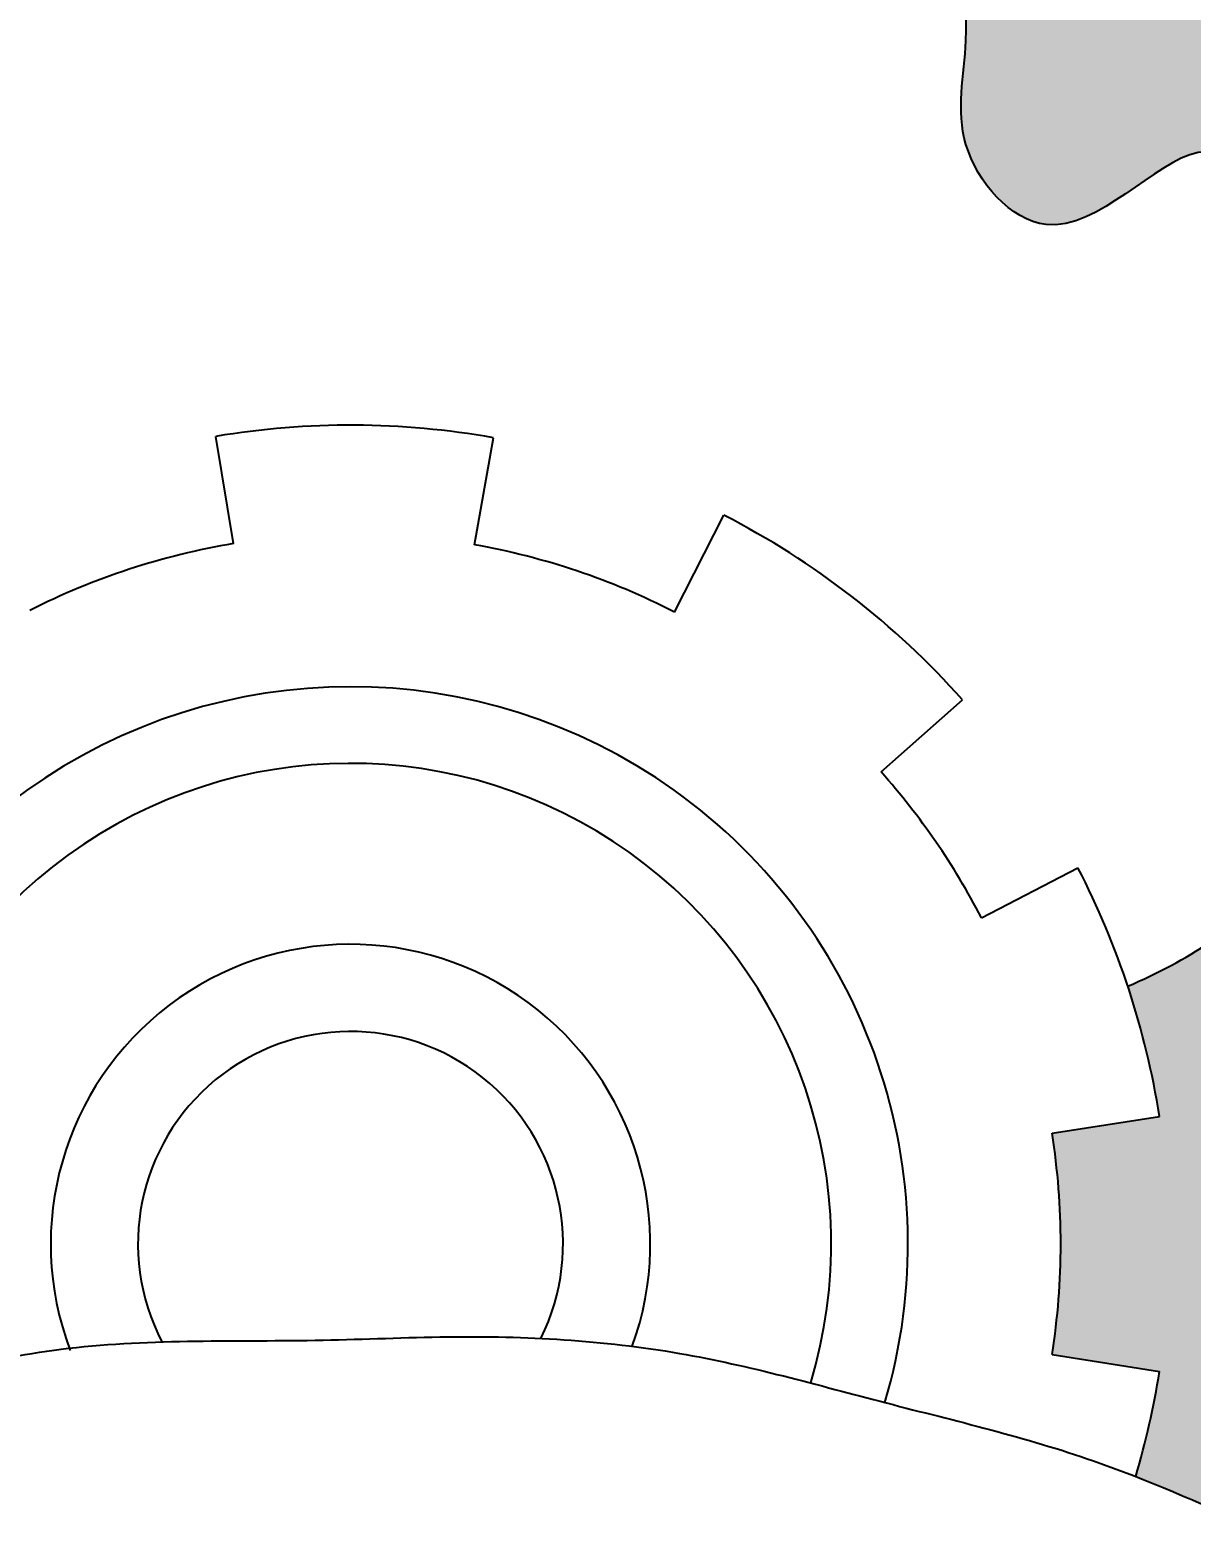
# Model space of a CAD drawing. Extents: x -79995 to 347433, y -157641 to 104789.
# Drawn here: x 3350.8 to 3511.7, y -18454.5 to -18248.5 of the extents above; entities that cross this region are included whole.
import ezdxf

# ---------------------------------------------------------------- set-up
doc = ezdxf.new("R2010")
doc.units = 0
doc.layers.get('DEFPOINTS').update_dxf_attribs({"linetype": 'CONTINUOUS'})
for name, color, linetype in [('DIM', 1, 'CONTINUOUS'), ('net cat', 4, 'CONTINUOUS'), ('quocquy', 7, 'CONTINUOUS')]:
    doc.layers.add(name, color=color, linetype=linetype)
doc.layers.add('NET-THAY', color=2, linetype='CONTINUOUS', lineweight=13)
doc.styles.add('HEL-CONDENSE', font='')
doc.styles.get('HEL-CONDENSE').set_extended_font_data('VNI-Helve-Condense')
doc.dimstyles.new('D100', dxfattribs={"dimtxt": 225, "dimasz": 1.199999999999999, "dimexe": 100, "dimexo": 0, "dimgap": 50, "dimtad": 1, "dimdec": 0, "dimzin": 13, "dimdsep": 46, "dimtxsty": 'HEL-CONDENSE', "dimblk": 'D50', "dimcen": 0, "dimclrd": 1, "dimclre": 1, "dimclrt": 7, "dimadec": 0, "dimazin": 0, "dimtfac": 1, "dimtdec": 0, "dimtmove": 0, "dimatfit": 3, "dimldrblk": 'D50', "dimfxl": 1, "dimtolj": 1, "dimtzin": 13, "dimarcsym": 0})

# ---------------------------------------------------------------- blocks, each defined once
blk = doc.blocks.new('A$C091321F2')
at = {"layer": 'net cat', "ltscale": 1000}
h = blk.add_hatch(dxfattribs=at)
h.set_pattern_fill('AR-SAND', color=8, scale=0.5, style=0)
h.set_pattern_definition([(37.50000000307983, (-739588.5249610189, 245510.5900171782), (-0.8367968739770807, 25.59571604341054), [0, -20.19151362409465, 0, -22.5826139216848, 0, -21.58632213102224]), (7.500000000825237, (-739588.5249610189, 245510.5900171782), (23.50952003588469, 37.48907942714687), [0, -10.89279024414875, 0, -18.19893004205339, 0, -6.974042534363522]), (327.4999999971103, (-739604.8641463851, 245510.5900171782), (41.36793726592042, 0.07516300771660865), [0, -6.64194527102322, 0, -23.9110029756836, 0, -31.21714277380914]), (317.4999999968236, (-739604.8641463851, 245510.5900171782), (39.93307219287158, 11.65893200392044), [0, -3.320972635573605, 0, -15.67499083990742, 0, -17.93325223209748])])
edge = h.paths.add_edge_path()
edge.add_line((1479.424293915275, 1912.584298583213), (1491.157351363683, 1832.54112715862))
edge.add_line((1491.157351363683, 1832.54112715862), (1434.480420609703, 1780.310320518736))
edge.add_ellipse((1332.922501826892, 1333.623207340541), major_axis=(0.01545829809151802, 458.0866596074285), ratio=0.9999999998891937, start_angle=290.9063491615584, end_angle=347.19301801537387, ccw=False)
edge.add_spline(control_points=[(1760.856513500912, 1497.073106579017), (1728.565262856893, 1506.345077700447), (1677.284309815615, 1521.069670467929), (1730.857761635678, 1472.467476730468), (1710.235557794571, 1422.446369426616), (1780.701067677699, 1398.68677934492), (1774.49034042866, 1315.919290408376), (1712.598887948319, 1296.333828334988), (1680.402015891392, 1351.634599320125), (1605.625386212254, 1351.250292893848), (1541.394570642151, 1414.773790587962), (1490.755167512922, 1365.595190347172), (1500.188279477181, 1326.971668045269), (1491.56270279875, 1292.543802841799), (1523.236757302191, 1256.461090202734), (1574.722605468705, 1320.471287560766), (1599.140320472885, 1220.720901297289), (1593.204249694012, 1162.471839534468), (1594.154678959632, 1089.214197842928), (1558.444574211026, 1067.153661052464), (1541.819890628336, 1060.083676468697)], knot_values=[31.35917098536197, 31.35917098536197, 31.35917098536197, 31.35917098536197, 91.31393705158324, 126.5718828479503, 171.2503017763766, 216.3016339547807, 297.0346343582473, 327.8977468598653, 374.5644754556992, 447.0032408458138, 534.832427372437, 570.7923713337436, 613.204751165103, 640.7374832471683, 670.7024493781576, 715.2615268100988, 788.2127223890503, 843.2781865531807, 916.403395082504, 965.4640353911252, 965.4640353911252, 965.4640353911252, 965.4640353911252], degree=3, periodic=0)
edge.add_ellipse((1326.504324960755, 988.6352855754085), major_axis=(-20.10978790602587, 225.9673910681832), ratio=0.9999999998368856, start_angle=273.87918905518825, end_angle=283.2718524870346, ccw=False)
edge.add_line((1550.593520430615, 1023.986351367552), (1520.847814940382, 1019.293834222248))
edge.add_ellipse((1326.504324960755, 988.6352855751757), major_axis=(-0.1641011233025506, 196.7468215250305), ratio=0.9999999999102908, start_angle=260.98742755472483, end_angle=278.91699479348654, ccw=False)
edge.add_line((1520.847814940615, 957.9767369281035), (1550.593520430848, 953.2842197827995))
edge.add_ellipse((1326.504324960522, 988.6352855739533), major_axis=(-160.4145650876653, 160.4145650876653), ratio=0.999999999994376, start_angle=208.4955300917144, end_angle=216.0352163803095, ccw=False)
edge.add_spline(control_points=[(1544.01757758623, 924.1864662527805), (1554.773084569722, 919.965678163222), (1573.633524558507, 911.614951133437), (1608.42257363419, 897.0112355278688), (1650.490153761581, 891.5468603458139), (1682.386377244489, 923.8585711605265), (1671.44015521137, 960.3777614672435), (1631.727945378749, 961.1193715866539), (1625.016270878259, 923.3905199391884), (1581.180218408816, 930.9506754809408), (1569.501239578007, 971.6847985471832), (1609.227361453697, 1002.939448983001), (1656.51938548917, 1001.323416472995), (1696.61446003709, 984.2178614072618), (1727.105335782282, 969.6836953613092), (1750.625414932147, 954.426150685933), (1767.318085885607, 942.9850398522103), (1776.213484688196, 935.6868486716412), (1779.422684747027, 932.9965383179951)], knot_values=[952.0387067102276, 952.0387067102276, 952.0387067102276, 952.0387067102276, 985.1331627996612, 1010.981144885713, 1061.420246663218, 1095.658358813123, 1121.305956230656, 1152.009054974344, 1175.715913979451, 1211.075055791907, 1238.792182848746, 1279.092468513129, 1331.770998680348, 1369.241383439698, 1403.560476084538, 1428.552775844805, 1449.548182754227, 1461.554230141668, 1461.554230141668, 1461.554230141668, 1461.554230141668], degree=3, periodic=0)
edge.add_ellipse((1333.295096408809, 1332.101207152125), major_axis=(0.04262011698460685, 598.5936518118754), ratio=0.9999999998889033, start_angle=228.188340833465, end_angle=345.8741942251395)
at = {"layer": 'NET-THAY'}
blk.add_circle((1332.922501825728, 1333.623207340541), 1000, dxfattribs=at)
at = {"layer": 'quocquy', "color": 8, "ltscale": 1000}
for p, q in [((1294.132214435842, 1182.700700245041), (1289.177423998248, 1212.403844256885)), ((1360.840795801487, 1182.36278873618), (1366.0962460835, 1212.014212897571)), ((1416.218270748621, 1163.737389047456), (1429.949652283685, 1190.538058322098)), ((1473.500856876373, 1119.407447410107), (1495.999760991894, 1139.423091940582)), ((1501.262117169099, 1079.018097916211), (1528.010087063769, 1092.851854413864)), ((1520.847814940615, 1019.293834222248), (1550.593520430615, 1023.986351367552)), ((1520.847814940615, 957.9767369281035), (1550.593520430615, 953.2842197827995))]:
    blk.add_line(p, q, dxfattribs=at)
for centre, major_axis, ratio, start_param, end_param in [((1332.922501826892, 1333.623207340599), (-0.706066361492921, 753.9702929335567), 0.9999999998885207, 4.711452516227371, 10.99463782340696), ((1332.922501826892, 1333.623207340599), (0.7217820834302653, 597.07384227064), 0.9999999998888961, 3.721358896337966, 8.83611387075716), ((1326.504324960755, 988.6352855751757), (-0.4519723215125935, 226.8600033308025), 0.999999999895171, -0.1774116105954073, 0.1632961344019981), ((1326.504324960755, 988.6352855751757), (6.566837960668405, 226.7653898398197), 0.9999999998862537, -0.8147908761276091, -0.4445298176669406), ((1326.504324960755, 988.6352855751757), (3.956092901527326, 196.7071123270195), 0.9999999998968991, 0.1853973076184576, 0.4887010788962121), ((1326.504324960755, 988.6352855751757), (0.22260187386253, 196.7467640380821), 0.9999999998857769, -0.4723490452341121, -0.1742879043811632), ((1326.504324960755, 988.6352855751757), (0.6055560399654943, 154.4058963412209), 0.999999999888433, 4.427747872018914, 8.147783659964354), ((1326.504324960755, 988.6352855751757), (1.357999066857902, 133.1581955679607), 0.999999999888578, 4.429098440014996, 8.167948229422388), ((1326.504324960755, 988.6352855751757), (-16.96519849161849, 196.0140830458674), 0.9999999998800169, -1.17982801148108, -0.9300772794403441), ((1326.504324960755, 988.6352855751757), (19.96643618265593, 225.9801026952922), 0.9999999999067927, -1.326205339698809, -1.005366252146322), ((1326.504324960755, 988.6352855751757), (1.166804978892099, 83.0320214027108), 0.999999999889658, 4.37799705838481, 8.231033721390952), ((1326.504324960755, 988.6352855751757), (1.37343199142112, 58.859379686397), 0.9999999998874165, 4.275062683388114, 8.356250214435113), ((1326.504324960755, 988.6352855751757), (-0.1299490748220346, 196.7468470508358), 0.9999999998867024, 4.555263500895604, 4.868193482608949), ((1326.504324960755, 988.6352855751757), (-160.4145650852188, 160.4145650852188), 0.9999999999729852, 3.638933475779607, 3.770525826125717)]:
    blk.add_ellipse(centre, major_axis=major_axis, ratio=ratio, start_param=start_param, end_param=end_param, dxfattribs=at)
for points, knots in [([(1541.819890628336, 1060.083676468581), (1558.444574211026, 1067.153661052405), (1594.154678959399, 1089.214197842928), (1593.204249694012, 1162.471839534468), (1599.140320472885, 1220.720901297289), (1574.722605468705, 1320.471287560766), (1523.236757302191, 1256.461090202734), (1491.56270279875, 1292.543802841799), (1500.188279477181, 1326.971668045269), (1490.755167512922, 1365.595190347172), (1541.394570642151, 1414.773790587962), (1605.625386212254, 1351.250292893848), (1680.402015891392, 1351.634599320125), (1712.598887948319, 1296.333828334988), (1774.49034042866, 1315.919290408376), (1780.701067677699, 1398.68677934492), (1710.235557794571, 1422.446369426616), (1730.857761635678, 1472.467476730468), (1677.284309815615, 1521.069670467929), (1728.565262856893, 1506.345077700447), (1760.856513500912, 1497.073106579017)], [31.35917098528909, 31.35917098528909, 31.35917098528909, 31.35917098528909, 80.41981129398306, 153.5450198233064, 208.6104839874368, 281.5616795663883, 326.1207569983296, 356.0857231293189, 383.6184552113841, 426.0308350427433, 461.9907790040501, 549.8199655306732, 622.2587309207879, 668.9254595166218, 699.7885720182397, 780.5215724217064, 825.5729046001103, 870.2513235285367, 905.5092693249036, 965.4640353911252, 965.4640353911252, 965.4640353911252, 965.4640353911252]), ([(887.2287438521162, 932.9280982399941), (906.6428521273192, 943.6643531873706), (947.7633338149171, 966.3671803580946), (1002.546402861131, 996.0008970655617), (1050.488049374428, 993.2174966625171), (1083.729950175388, 983.9249386969022), (1093.039943082025, 953.0648374030134), (1075.441012657015, 925.922350059438), (1037.569108436117, 921.4746305111912), (1018.752423617523, 942.8056714819395), (1000.25215426716, 957.7665151223191), (974.1323379795067, 946.4589232245926), (986.0212816731073, 914.079048939806), (1012.054412786383, 871.3723912416026), (1069.515743740136, 902.4938861061819), (1121.872376554646, 930.3275157521712), (1181.069214414572, 944.8912569457316), (1249.668584417319, 963.2939156449283), (1306.975437571295, 961.0843241097755), (1363.298024581745, 963.8020701334463), (1416.31567157642, 960.9122357410961), (1475.053997589974, 944.0303829976474), (1528.907974747475, 931.519509501406), (1569.845504744677, 913.2050826701452), (1608.42257363419, 897.0112355278688), (1650.490153761581, 891.5468603458139), (1682.386377244489, 923.8585711605265), (1671.44015521137, 960.3777614672435), (1631.727945378749, 961.1193715866539), (1625.016270878259, 923.3905199391884), (1581.180218408816, 930.9506754809408), (1569.501239578007, 971.6847985471832), (1609.227361453697, 1002.939448983001), (1656.51938548917, 1001.323416472995), (1696.61446003709, 984.2178614072618), (1727.105335782282, 969.6836953613092), (1750.625414932147, 954.426150685933), (1767.318085885607, 942.9850398522103), (1776.213484688196, 935.6868486716412), (1779.422684747027, 932.9965383179951)], [12.35657222631059, 12.35657222631059, 12.35657222631059, 12.35657222631059, 76.56177920470569, 147.756145221971, 183.0400566870049, 214.6843240371417, 237.3700846609753, 264.2092682617006, 297.1168276326178, 329.7271599148691, 342.4045494827479, 362.3926217610863, 389.7483889887395, 423.8723701674182, 494.5468434644268, 528.5801086299858, 602.5225164631356, 664.7948743834668, 732.2474808982843, 765.2579912496768, 826.8181522899712, 883.1992335893498, 940.1286530696859, 985.1331627996612, 1010.981144885713, 1061.420246663218, 1095.658358813123, 1121.305956230656, 1152.009054974344, 1175.715913979451, 1211.075055791907, 1238.792182848746, 1279.092468513129, 1331.770998680348, 1369.241383439698, 1403.560476084538, 1428.552775844805, 1449.548182754227, 1461.554230141668, 1461.554230141668, 1461.554230141668, 1461.554230141668])]:
    blk.add_open_spline(points, degree=3, knots=knots, dxfattribs=at)
blk = doc.blocks.new('D50')
at = {"layer": 'DIM'}
blk.add_hatch(color=256, dxfattribs=at).paths.add_polyline_path([(25, 0, 1), (-25, 0, 1)])
blk.add_line((25, 0), (99.99999999999818, 0), dxfattribs=at)
blk.add_circle((0, 0), 25, dxfattribs=at)
blk = doc.blocks.new('*D749')
at = {"layer": 'DEFPOINTS', "color": 0, "linetype": 'Continuous', "transparency": 16777216}
for p in [(3000.367279564279, -16644.24493837212), (3398.452336092016, -16644.24493837212), (3398.452336092016, -18244.24493837212)]:
    blk.add_point(p, dxfattribs=at)
at = {"layer": 'DIM', "color": 1, "linetype": 'Continuous', "lineweight": -2, "transparency": 16777216}
for p, q in [((3398.452336092016, -16644.24493837212), (2900.367279564279, -16644.24493837212)), ((3000.367279564279, -18243.04493837212), (3000.367279564279, -16645.44493837212)), ((3398.452336092016, -18244.24493837212), (2900.367279564279, -18244.24493837212))]:
    blk.add_line(p, q, dxfattribs=at)
at = {"layer": 'DIM', "color": 1, "linetype": 'Continuous', "lineweight": -2, "transparency": 16777216, "xscale": 1.199999999999999, "yscale": 1.199999999999999, "zscale": 1.199999999999999}
for p, rotation in [((3000.367279564279, -16644.24493837212), 90), ((3000.367279564279, -18244.24493837212), 270)]:
    blk.add_blockref('D50', p, dxfattribs=dict(at, rotation=rotation))
at = {"layer": 'DIM', "color": 7, "linetype": 'Continuous', "transparency": 16777216, "insert": (2835.467279564274, -17444.24493837211), "char_height": 225, "attachment_point": 5, "rotation": 90, "style": 'HEL-CONDENSE'}
blk.add_mtext('\\A1;1600', dxfattribs=at)

msp = doc.modelspace()

# ---------------------------------------------------------------- linework, layer by layer
at = {"layer": 'NET-THAY'}
msp.add_circle((3398.452336088754, -18244.24493837362), 500, dxfattribs=at)

# ---------------------------------------------------------------- block references
at = {"layer": 'DIM', "xscale": 0.5, "yscale": 0.5, "zscale": 0.5}
msp.add_blockref('A$C091321F2', (2731.991085176356, -18911.05654204375), dxfattribs=at)

# ---------------------------------------------------------------- dimensions: what is measured, and where the dimension line sits
at = {"layer": 'DIM', "linetype": 'Continuous'}
dim = msp.add_linear_dim(base=(3000.367279564279, -16644.24493837212), p1=(3398.452336092014, -18244.24493837211), p2=(3398.452336092014, -16644.24493837211), angle=90, dimstyle='D100', dxfattribs=at)
dim.commit()
dim.dimension.update_dxf_attribs({"geometry": '*D749', "text_midpoint": (2835.467279564274, -17444.24493837211)})

doc.saveas('drawing.dxf')
